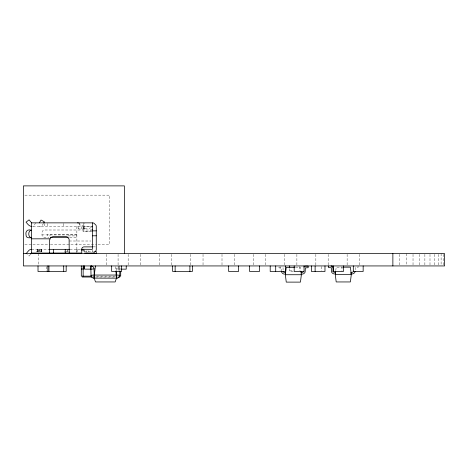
<?xml version="1.0" encoding="UTF-8"?>
<svg xmlns="http://www.w3.org/2000/svg" width="468" height="468" viewBox="0 0 468 468"><rect width="100%" height="100%" fill="white"/><g stroke="black" fill="none" stroke-linecap="round" stroke-linejoin="round"><path stroke-width="0.35" stroke-dasharray="2.34 1.75" d="M116.707 270.2L116.778 268.404A3.323 3.323 0 0 1 118.328 266.38M119.855 270.615L119.989 265.935M335.784 270.527L336.194 267.169L342.582 267.169M35.492 222.862L34.351 225.471L32.614 226.43M43.442 223.476L42.693 224.704A3.861 3.861 0 0 1 40.336 226.418L39.335 226.553M30.28 254.621L29.08 256.049L27.062 254.516M91.248 227.594L90.067 228.062A4.247 2.439 0 0 1 88.663 228.273L84.55 228.273M91.248 230.625L90.067 231.087A4.247 2.439 0 0 1 88.663 231.297L84.632 231.303A1.264 0.725 0 0 1 83.316 230.601M24.862 195.156L109.611 195.156L109.611 244.349L97.192 244.349M33.058 226.553L92.389 226.553M83.339 226.775L92.389 226.775M84.632 229.016L79.847 229.016A2.685 2.685 0 0 1 78.554 228.688L77.606 227.787A2.375 2.375 0 0 1 77.261 226.553M92.389 230.004L44.542 230.004L42.711 230.724L41.956 232.467L42.044 235.568L42.711 236.673L44.542 237.393L48.853 237.393M92.389 231.789L83.076 231.789L83.076 226.617M76.869 234.684L47.128 234.684A1.264 1.264 0 0 0 48.42 235.895L50.608 235.913M76.869 234.93L41.956 234.907M68.117 235.913L76.869 235.913M69.685 237.393L76.869 237.393M69.241 241.002L90.944 241.008M24.862 244.349L32.169 244.349M32.9 244.349L49.702 244.349M50.433 244.349L96.461 244.349M93.038 246.876L95.624 246.876M31.613 249.339L49.585 249.339M69.937 249.339L80.408 249.339M84.111 251.556L93.366 251.556M36.135 251.802L41.956 251.802M64.584 251.802L69.679 251.802M295.489 267.339L300.456 267.339L300.865 270.697M120.709 269.018L118.123 269.018L118.123 266.555M289.68 270.861L293.202 270.861M293.202 271.481L289.68 271.481L289.68 267.322M92.623 276.161L115.947 276.161M95.542 277.021L115.929 277.021M116.719 268.848L119.867 269.264M79.092 223.371L79.759 224.09A2.375 2.375 0 0 1 80.104 225.324L84.632 225.324L84.632 223.476M88.002 250.567L88.276 251.556M86.094 250.678L86.434 251.889M115.28 266.637L115.848 270.843M119.574 265.994L119.989 269.141M443.173 254.346L443.173 265.21M441.108 253.621L441.108 265.21M438.183 254.346L438.183 265.21M434.462 254.346L434.462 265.21M429.998 254.346L429.998 265.21M424.874 254.346L424.874 265.21M419.182 254.346L419.182 265.21M413.028 254.346L413.028 265.21M406.511 253.621L406.511 265.21M399.754 254.346L399.754 265.21M359.447 254.346L359.447 265.935M358.055 265.935L358.055 267.538L355.253 267.731L355.194 271.37M347.133 254.346L347.133 265.935M341.973 266.555L341.973 271.481M328.162 254.346L328.162 265.935M321.282 266.555L321.282 270.861M315.847 254.346L315.847 265.935M299.538 266.555L299.538 270.861M296.882 254.346L296.882 265.935M284.567 254.346L284.567 265.935M283.058 269.983L283.058 268.041A2.001 2.001 0 0 0 282.45 266.666M281.455 271.539L281.397 267.901L278.595 267.708L278.595 266.105M280.051 266.555L280.051 270.861M265.602 254.346L265.602 265.935M253.282 254.346L253.282 265.935M234.316 254.346L234.316 265.935M222.002 254.346L222.002 265.935M203.036 254.346L203.036 265.935M190.722 254.346L190.722 265.935M171.756 254.346L171.756 265.935M159.436 254.346L159.436 265.935M140.47 254.346L140.47 265.935M128.156 254.346L128.156 265.935M118.86 266.555L118.86 271.159M118.082 254.346L118.082 265.21M106.727 254.346L106.727 265.21M92.389 250.076L92.389 251.556M84.632 226.553L84.632 230.004M83.339 222.862L83.339 230.601M81.397 226.553L81.397 229.016M79.455 222.862L79.455 226.553M78.162 226.617L78.162 230.004M77.647 249.339L77.647 252.416M76.869 226.617L76.869 252.726M76.612 249.339L76.612 252.416M67.497 249.339L67.497 251.802M67.234 250.567L67.234 251.802M63.554 223.476L63.554 226.553M47.777 223.476L47.777 226.553M46.467 266.631L46.467 271.481M44.542 223.476L44.542 226.553M41.5 249.339L41.5 251.802M41.237 249.339L41.237 251.802M41.137 249.339L41.137 251.802M40.927 249.339L40.927 251.802M39.692 249.339L39.692 251.802M39.435 249.339L39.435 251.802M38.2 249.339L38.2 251.802M38.177 253.621L38.177 265.21M37.99 249.339L37.99 251.802M37.89 249.339L37.89 251.802M37.627 249.339L37.627 251.802M353.878 266.9A2.001 2.001 0 0 1 354.024 266.69M84.632 228.267A1.264 0.725 0 0 1 83.316 227.571"/><path stroke-width="0.7" d="M119.849 271.288L119.755 275.787A3.323 3.323 0 0 1 117.404 278.138L93.389 278.138A3.323 3.323 0 0 1 91.038 275.787L90.804 265.935L91.664 266.052A3.323 3.323 0 0 1 94.015 268.404L94.249 275.049L116.544 275.049L116.702 270.873M300.953 271.37L301.363 274.728L300.456 282.116L286.258 282.116L285.351 274.728L286.258 267.339L294.776 267.339M343.29 267.169L350.392 267.169L351.298 274.558L350.392 281.947L336.194 281.947L335.287 274.558L335.702 271.2M91.213 265.994L90.804 269.141L84.562 269.141L84.562 265.935M93.834 278.197L95.484 265.935M116.661 274.962L119.814 275.342M355.194 271.37L355.025 271.873A3.282 3.282 0 0 1 352.328 273.926L351.012 273.944L351.012 272.341L351.977 272.341A1.679 1.679 0 0 0 353.592 271.107M39.335 222.862L41.055 220.024L44.413 221.873L43.816 222.862M26.05 253.744L28.618 250.684A3.82 3.82 0 0 1 31.608 249.35M30.695 254.124L31.613 253.036L31.613 222.862L29.08 219.843L26.05 222.148L27.665 224.073A7.699 7.699 0 0 0 31.613 226.547L31.549 226.553M30.689 230.25C28.098 231.198 28.098 236.691 30.689 237.639M90.927 269.264L94.074 268.848M90.979 275.342L94.132 274.962M31.613 222.862L92.389 222.862A4.083 4.083 0 0 1 93.869 223.148L95.963 225.143A3.58 3.58 0 0 1 96.268 226.553L96.268 249.339A3.545 3.545 0 0 1 95.975 250.754L93.875 252.749A4.048 4.048 0 0 1 92.389 253.036L84.632 253.036M31.613 230.25C27.419 228.87 25.161 231.233 26.05 235.176C25.839 238.265 29.537 237.943 31.613 237.639M92.389 230.864L96.268 230.864M92.389 235.79L96.268 235.79M50.292 237.393L68.252 237.393M31.613 238.826L49.854 238.826M92.389 246.876L83.725 246.876C80.707 247.092 81.988 251.176 81.783 253.036L31.613 253.036M49.117 249.339L69.603 249.339M81.806 249.274L92.389 249.339L92.389 222.862M81.783 250.076L84.111 250.076L84.111 251.556M94.817 251.556L96.268 251.556L96.268 253.404L87.849 253.404A1.281 1.281 0 0 1 86.861 252.966M23.4 253.621L444.6 253.621L444.6 265.935L23.4 265.935L23.4 185.884L124.389 185.884L124.389 253.621M81.297 269.018L83.883 269.018L83.883 265.935M121.376 269.141L126.225 269.141L126.225 265.935M332.824 271.481L343.448 271.481L343.448 265.935M301.105 272.511L302.071 272.511A1.679 1.679 0 0 0 303.685 271.276M301.105 274.113L302.427 274.096A3.282 3.282 0 0 0 305.118 272.043L305.376 267.86L308.155 267.708L308.155 266.105L305.692 266.105A2.001 2.001 0 0 0 303.978 267.07M335.287 274.558L351.298 274.558M285.351 274.728L301.363 274.728M91.178 276.161L81.297 276.161L81.297 265.935M119.106 276.161L120.709 276.161L120.709 271.159M82.157 277.021L91.903 277.021M118.615 277.021L119.849 277.021M281.455 271.539L281.625 272.043A3.282 3.282 0 0 0 284.322 274.096L285.638 274.113L285.638 272.511L284.673 272.511A1.679 1.679 0 0 1 283.058 271.276M115.947 271.545L116.421 278.255L115.186 281.947L95.484 281.947L94.249 278.255L94.249 275.049M116.953 278.197L116.573 275.044L116.544 278.255M392.874 253.621L392.874 265.935M363.156 265.935L363.156 271.481L353.305 271.481L353.305 265.935M333.596 265.935L333.596 271.481M332.122 265.935L332.122 267.322M328.495 265.935L328.495 267.538L331.326 267.778L331.531 271.873A3.282 3.282 0 0 0 334.222 273.926L335.544 273.944L335.544 272.341L334.579 272.341A1.679 1.679 0 0 1 332.964 271.107L332.964 267.877A2.001 2.001 0 0 0 330.958 265.935M324.979 265.935L324.979 271.481L311.431 271.481L311.431 265.935M315.122 265.935L315.122 271.481M304.042 265.935L304.042 271.481L294.185 271.481L294.185 265.935M289.68 265.935L289.68 267.322M285.568 265.935L285.568 271.481L270.2 271.481L270.2 265.935M275.71 265.935L275.71 271.481M259.459 265.935L259.459 271.481L249.608 271.481L249.608 265.935M238.522 265.935L238.522 271.481L228.671 271.481L228.671 265.935M192.366 265.935L192.366 271.481L172.663 271.481L172.663 265.935M189.903 265.935L189.903 271.481M175.126 265.935L175.126 271.481M121.522 265.935L121.522 271.481L111.671 271.481L111.671 265.935M83.146 265.935L83.146 276.161M69.241 253.036L69.112 239.148L67.304 236.902L65.362 236.404L53.463 236.404L50.719 237.487L49.585 240.102L49.585 253.036M66.169 265.935L66.169 271.481L38.019 271.481L38.019 265.935M65.233 249.339L65.233 253.036M63.706 265.935L63.706 271.481M53.592 249.339L53.592 253.036M48.929 265.935L48.929 271.481M47.871 265.935L47.871 271.481M92.389 226.161A3.738 2.147 0 0 1 92.056 226.933M92.389 229.185A3.738 2.147 0 0 1 92.056 229.964M77.518 222.862A2.685 2.685 0 0 1 78.507 223.049"/></g></svg>
